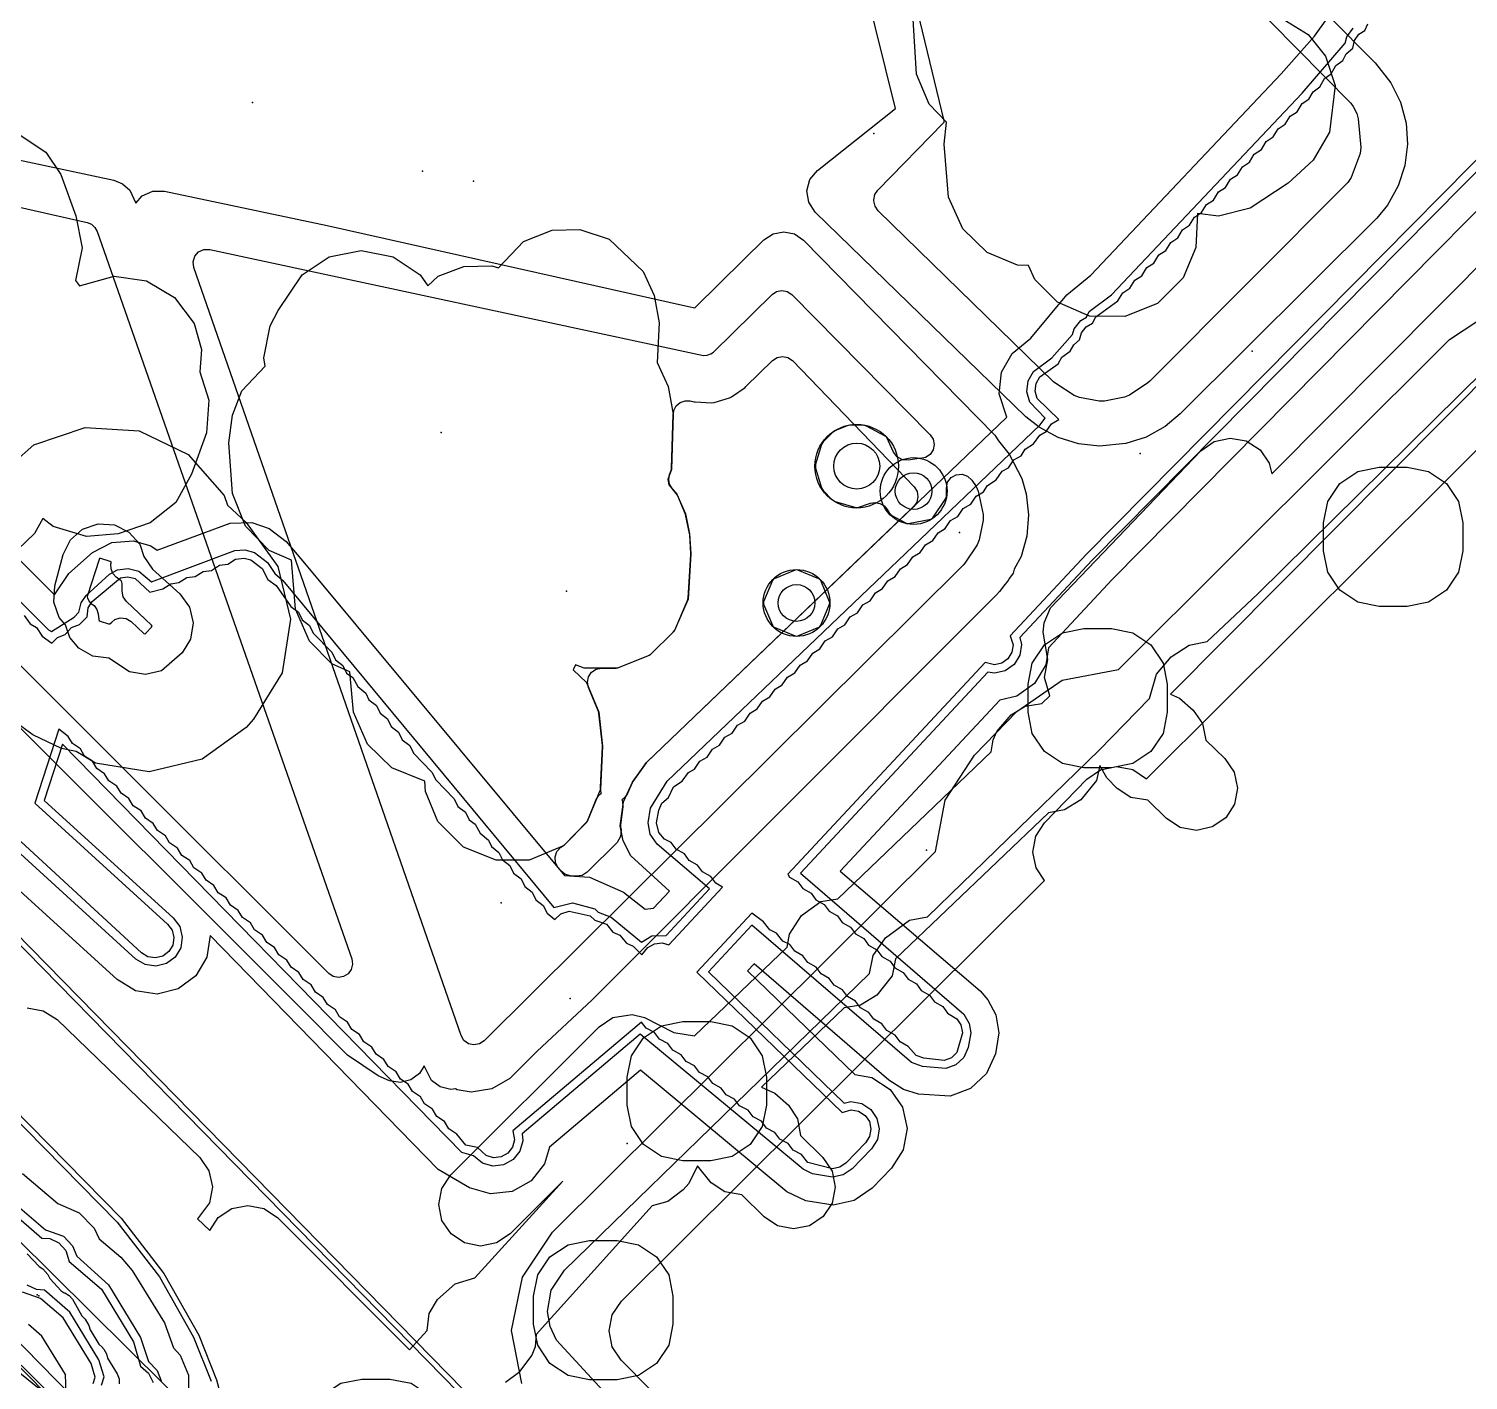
# Model space of a CAD drawing. Header units: metres. Extents: x -2677 to -840, y 169 to 1487.
# Drawn here: x -2034.3 to -1982.6, y 994 to 1042.6 of the extents above; entities that cross this region are included whole.
import ezdxf

# ---------------------------------------------------------------- set-up
doc = ezdxf.new("R2010")
doc.units = ezdxf.units.M
for name, color, linetype in [('AI_GREENING_ALLOWED_ZONE', 4, 'Continuous'), ('AI_GREENING_EXCLUSIONS', 1, 'Continuous'), ('AI_GREENING_LAWN', 82, 'Continuous'), ('AI_GREENING_REJECTED', 6, 'Continuous'), ('AI_GREENING_SHRUBS', 92, 'Continuous')]:
    doc.layers.add(name, color=color, linetype=linetype)

# ---------------------------------------------------------------- blocks, each defined once
blk = doc.blocks.new('AI_SHRUB')
for radius in [1, 0.55]:
    blk.add_circle((0, 0), radius)

msp = doc.modelspace()

# ---------------------------------------------------------------- linework, layer by layer
at = {"layer": 'AI_GREENING_ALLOWED_ZONE'}
msp.add_lwpolyline([(-2014.184, 1018.918), (-2014.222, 1019.109), (-2014.184, 1019.301), (-2014.076, 1019.463), (-2013.914, 1019.571), (-2013.722, 1019.609), (-2013.194, 1019.609), (-2013.102, 1019.627), (-2012.026, 1020.061), (-2011.946, 1020.113), (-2011.139, 1020.9), (-2011.085, 1020.979), (-2010.623, 1022.044), (-2010.603, 1022.128), (-2010.513, 1023.697), (-2010.513, 1023.725), (-2010.55, 1024.408), (-2010.555, 1024.447), (-2010.701, 1025.124), (-2010.715, 1025.169), (-2010.991, 1025.821), (-2011.031, 1025.886), (-2011.182, 1026.063), (-2011.271, 1026.214), (-2011.302, 1026.387), (-2011.271, 1026.561), (-2011.217, 1026.707), (-2011.202, 1026.784), (-2011.138, 1028.736), (-2011.131, 1028.736), (-2011.116, 1028.867), (-2011.03, 1029.031), (-2010.891, 1029.152), (-2010.717, 1029.215), (-2010.532, 1029.209), (-2010.395, 1029.18), (-2010.354, 1029.174), (-2009.758, 1029.145), (-2009.677, 1029.154), (-2009.123, 1029.315), (-2009.049, 1029.35), (-2008.561, 1029.694), (-2008.529, 1029.721), (-2007.573, 1030.665), (-2007.409, 1030.773), (-2007.215, 1030.809), (-2007.023, 1030.768), (-2006.862, 1030.656), (-2002.492, 1026.124), (-2002.386, 1025.96), (-2002.352, 1025.768), (-2002.394, 1025.577), (-2002.506, 1025.416), (-2012.079, 1016.239), (-2012.109, 1016.204), (-2012.591, 1015.535), (-2012.616, 1015.492), (-2012.8, 1015.085), (-2012.914, 1014.926), (-2012.988, 1014.88), (-2012.965, 1014.836), (-2012.95, 1014.632), (-2013.038, 1013.983), (-2013.035, 1013.903), (-2013.015, 1013.797), (-2013.029, 1013.556), (-2013.154, 1013.349), (-2014.234, 1012.275), (-2014.414, 1012.161), (-2014.626, 1012.131), (-2014.837, 1012.148), (-2015.028, 1012.202), (-2015.183, 1012.327), (-2015.276, 1012.438), (-2015.372, 1012.622), (-2015.386, 1012.828), (-2015.315, 1013.023), (-2015.172, 1013.172), (-2015.047, 1013.256), (-2014.261, 1014.062), (-2014.209, 1014.142), (-2013.909, 1014.886), (-2013.795, 1015.056), (-2013.716, 1015.106), (-2013.726, 1015.122), (-2013.755, 1015.316), (-2013.681, 1016.787), (-2013.682, 1016.827), (-2013.809, 1017.988), (-2013.827, 1018.057), (-2014.184, 1018.918)], close=True, dxfattribs=at)
at = {"layer": 'AI_GREENING_EXCLUSIONS'}
for points in [[(-2087.995, 1057.652), (-2031.112, 999.707), (-2029.592, 997.744), (-2028.366, 995.577), (-2027.734, 993.989)], [(-2087.852, 1057.792), (-2030.968, 999.846), (-2029.428, 997.858), (-2028.181, 995.652), (-2027.54, 994.04), (-2026.902, 991.644)], [(-1999.265, 1054.798), (-1985.929, 1041.353), (-1985.37, 1040.639), (-1985.025, 1039.935), (-1984.826, 1039.191), (-1984.774, 1038.428), (-1984.868, 1037.667), (-1985.108, 1036.931), (-1985.495, 1036.244), (-1985.88, 1035.775), (-1992.939, 1028.74), (-1993.479, 1028.294), (-1994.16, 1027.912), (-1994.89, 1027.674), (-1995.833, 1027.579), (-1996.587, 1027.664), (-1997.32, 1027.894), (-1998.005, 1028.268), (-1998.476, 1028.642), (-2006.039, 1035.992), (-2006.272, 1036.343), (-2006.34, 1036.758), (-2006.231, 1037.165), (-2005.964, 1037.491), (-2003.164, 1039.716), (-2005.324, 1048.467)], [(-1971.859, 1048.441), (-1996.315, 1023.695), (-1999.038, 1020.773), (-1998.935, 1020.451), (-1998.978, 1020.181), (-1999.122, 1019.949), (-1999.344, 1019.789), (-1999.609, 1019.726), (-1999.938, 1019.807), (-2007.021, 1012.205), (-2006.963, 1012.098), (-2006.664, 1011.934), (-2006.49, 1011.691), (-2006.191, 1011.527), (-2006.017, 1011.284), (-2005.72, 1011.121), (-2005.544, 1010.877), (-2005.247, 1010.714), (-2005.071, 1010.47), (-2004.774, 1010.307), (-2004.599, 1010.062), (-2004.301, 1009.9), (-2004.126, 1009.655), (-2003.828, 1009.493), (-2003.653, 1009.248), (-2003.355, 1009.085), (-2003.18, 1008.841), (-2002.883, 1008.678), (-2002.707, 1008.434), (-2002.41, 1008.271), (-2002.234, 1008.027), (-2001.937, 1007.864), (-2001.761, 1007.619), (-2001.464, 1007.457), (-2001.289, 1007.212), (-2000.956, 1007.016), (-2000.811, 1006.796), (-2000.754, 1006.511), (-2000.952, 1005.802), (-2001.151, 1005.615), (-2001.406, 1005.518), (-2002.145, 1005.595), (-2002.423, 1005.697), (-2002.7, 1006.019), (-2002.997, 1006.182), (-2003.173, 1006.426), (-2003.47, 1006.589), (-2003.646, 1006.833), (-2003.943, 1006.996), (-2004.119, 1007.241), (-2004.416, 1007.403), (-2004.591, 1007.648), (-2004.889, 1007.81), (-2005.064, 1008.055), (-2005.362, 1008.218), (-2005.537, 1008.462), (-2005.834, 1008.625), (-2006.01, 1008.869), (-2006.308, 1009.032), (-2006.483, 1009.276), (-2006.78, 1009.439), (-2006.956, 1009.684), (-2007.201, 1009.803), (-2007.428, 1010.091), (-2007.674, 1010.21), (-2007.901, 1010.498), (-2008.322, 1010.808), (-2010.299, 1008.686), (-2005.077, 1003.64), (-2004.753, 1003.738), (-2004.484, 1003.689), (-2004.254, 1003.541), (-2004.099, 1003.317), (-2004.041, 1003.05), (-2004.09, 1002.781), (-2004.237, 1002.552), (-2004.932, 1001.832), (-2005.157, 1001.677), (-2005.424, 1001.619), (-2006.304, 1001.85), (-2006.536, 1002.134), (-2006.836, 1002.291), (-2007.016, 1002.532), (-2007.316, 1002.69), (-2007.496, 1002.931), (-2007.796, 1003.088), (-2007.976, 1003.33), (-2008.276, 1003.487), (-2008.456, 1003.729), (-2008.756, 1003.886), (-2008.936, 1004.127), (-2009.236, 1004.285), (-2009.416, 1004.526), (-2009.716, 1004.683), (-2009.896, 1004.925), (-2010.196, 1005.082), (-2010.376, 1005.324), (-2010.676, 1005.481), (-2010.856, 1005.722), (-2011.156, 1005.88), (-2011.336, 1006.121), (-2011.636, 1006.278), (-2011.816, 1006.52), (-2012.116, 1006.677), (-2012.284, 1006.895), (-2016.904, 1002.991), (-2016.84, 1002.659), (-2016.915, 1002.397), (-2017.085, 1002.183), (-2017.324, 1002.051), (-2017.596, 1002.021), (-2017.858, 1002.096), (-2018.171, 1002.383), (-2018.584, 1002.476), (-2018.914, 1002.873), (-2019.198, 1003.062), (-2019.35, 1003.32), (-2019.632, 1003.507), (-2019.786, 1003.766), (-2020.068, 1003.953), (-2020.222, 1004.212), (-2020.504, 1004.4), (-2020.658, 1004.659), (-2020.94, 1004.846), (-2021.094, 1005.105), (-2021.376, 1005.293), (-2021.53, 1005.552), (-2021.813, 1005.739), (-2021.966, 1005.998), (-2022.249, 1006.186), (-2022.402, 1006.444), (-2022.684, 1006.632), (-2022.838, 1006.891), (-2023.12, 1007.078), (-2023.274, 1007.337), (-2023.556, 1007.525), (-2023.71, 1007.783), (-2023.992, 1007.971), (-2024.146, 1008.23), (-2024.429, 1008.418), (-2024.582, 1008.676), (-2024.865, 1008.864), (-2025.018, 1009.123), (-2025.301, 1009.31), (-2025.454, 1009.569), (-2025.737, 1009.757), (-2025.89, 1010.015), (-2026.173, 1010.203), (-2026.326, 1010.462), (-2026.609, 1010.649), (-2026.762, 1010.908), (-2027.045, 1011.096), (-2027.198, 1011.355), (-2027.481, 1011.542), (-2027.634, 1011.801), (-2027.917, 1011.989), (-2028.07, 1012.247), (-2028.353, 1012.435), (-2028.506, 1012.694), (-2028.789, 1012.881), (-2028.942, 1013.14), (-2029.225, 1013.328), (-2029.378, 1013.587), (-2029.661, 1013.774), (-2029.814, 1014.033), (-2030.097, 1014.22), (-2030.25, 1014.479), (-2030.533, 1014.667), (-2030.686, 1014.926), (-2030.969, 1015.113), (-2031.122, 1015.372), (-2031.405, 1015.56), (-2031.559, 1015.818), (-2031.841, 1016.006), (-2031.995, 1016.265), (-2032.277, 1016.452), (-2032.431, 1016.711), (-2032.713, 1016.899), (-2032.867, 1017.158), (-2033.208, 1017.418), (-2034.07, 1014.763), (-2029.297, 1010.417), (-2029.135, 1010.197), (-2029.069, 1009.932), (-2029.11, 1009.662), (-2029.251, 1009.428), (-2029.471, 1009.266), (-2029.736, 1009.2), (-2030.006, 1009.24), (-2030.24, 1009.381), (-2035.499, 1014.232)], [(-1971.648, 1048.228), (-1996.098, 1023.488), (-1998.692, 1020.704), (-1998.635, 1020.461), (-1998.697, 1020.076), (-1998.903, 1019.744), (-1999.219, 1019.516), (-1999.599, 1019.427), (-1999.845, 1019.467), (-2006.574, 1012.244), (-2000.703, 1007.184), (-2000.508, 1006.841), (-2000.454, 1006.507), (-2000.547, 1005.983), (-2000.708, 1005.627), (-2000.992, 1005.36), (-2001.357, 1005.222), (-2002.19, 1005.298), (-2002.58, 1005.442), (-2008.318, 1010.372), (-2009.879, 1008.697), (-2005.002, 1003.985), (-2004.758, 1004.038), (-2004.374, 1003.968), (-2004.046, 1003.757), (-2003.824, 1003.436), (-2003.741, 1003.055), (-2003.81, 1002.671), (-2004.022, 1002.343), (-2004.716, 1001.624), (-2005.037, 1001.402), (-2005.418, 1001.319), (-2006.135, 1001.445), (-2006.479, 1001.607), (-2012.328, 1006.465), (-2016.569, 1002.882), (-2016.541, 1002.634), (-2016.649, 1002.259), (-2016.892, 1001.954), (-2017.233, 1001.765), (-2017.621, 1001.722), (-2017.996, 1001.829), (-2018.312, 1002.086), (-2018.731, 1002.214), (-2033.068, 1016.878), (-2033.725, 1014.854), (-2029.095, 1010.638), (-2028.864, 1010.324), (-2028.77, 1009.946), (-2028.828, 1009.56), (-2029.029, 1009.226), (-2029.343, 1008.994), (-2029.722, 1008.9), (-2030.108, 1008.958), (-2030.442, 1009.16), (-2035.549, 1013.81)], [(-1970.946, 1047.515), (-1995.377, 1022.795), (-1997.66, 1020.344), (-1997.761, 1019.726), (-1998.171, 1019.063), (-1998.804, 1018.606), (-1999.413, 1018.463), (-2005.144, 1012.312), (-2000.116, 1008.011), (-1999.838, 1007.699), (-1999.559, 1007.156), (-1999.454, 1006.506), (-1999.573, 1005.757), (-1999.894, 1005.046), (-2000.463, 1004.512), (-2001.193, 1004.236), (-2002.334, 1004.308), (-2002.872, 1004.467), (-2003.4, 1004.813), (-2008.237, 1008.992), (-2008.478, 1008.734), (-2004.623, 1005.01), (-2004.007, 1004.899), (-2003.351, 1004.476), (-2002.907, 1003.835), (-2002.741, 1003.072), (-2002.88, 1002.305), (-2003.302, 1001.648), (-2003.997, 1000.929), (-2004.639, 1000.484), (-2005.401, 1000.319), (-2006.383, 1000.476), (-2007.062, 1000.794), (-2012.318, 1005.165), (-2015.587, 1002.402), (-2015.76, 1001.801), (-2016.246, 1001.19), (-2016.929, 1000.813), (-2017.705, 1000.725), (-2018.455, 1000.941), (-2019.577, 1001.597), (-2027.774, 1010.006), (-2027.887, 1009.221), (-2028.29, 1008.552), (-2028.918, 1008.089), (-2029.675, 1007.901), (-2030.447, 1008.018), (-2031.115, 1008.42), (-2036.222, 1013.071)], [(-2040.771, 1029.624), (-2033.361, 1022.248), (-2032.841, 1023.004), (-2032, 1023.763), (-2031.305, 1024.118), (-2030.527, 1024.181), (-2029.904, 1024.002), (-2029.675, 1023.847), (-2027.051, 1024.821), (-2026.268, 1024.837), (-2025.648, 1024.62), (-2025.044, 1024.157), (-2024.38, 1023.381), (-2015.048, 1012.164), (-2014.144, 1012.094), (-2012.921, 1011.563), (-2012.152, 1010.954), (-2011.844, 1010.989), (-2011.273, 1011.601), (-2012.664, 1012.863), (-2012.941, 1013.403), (-2013.043, 1013.943), (-2012.927, 1014.803), (-2012.606, 1015.514), (-2012.096, 1016.223), (-1999.16, 1028.624), (-1999.44, 1029.461), (-1999.348, 1030.236), (-1998.967, 1030.917), (-1998.294, 1031.462), (-1997.009, 1033.016), (-1996.148, 1033.728), (-1989.308, 1040.956), (-1988.115, 1042.316), (-1987.269, 1043.494)], [(-1989.278, 1042.951), (-1988.336, 1042.369), (-1987.719, 1041.588), (-1987.374, 1040.536), (-1987.57, 1038.863), (-1988.165, 1037.862), (-1989.06, 1037.027), (-1990.42, 1036.129), (-1991.559, 1035.844), (-1992.317, 1035.939), (-1992.38, 1034.718), (-1992.833, 1033.634), (-1993.755, 1032.712), (-1994.92, 1032.242), (-1996.189, 1032.259), (-1997.34, 1032.757), (-1998.15, 1033.567), (-1998.38, 1034.077), (-1998.776, 1034.091), (-1999.863, 1034.536), (-2000.746, 1035.385), (-2001.253, 1036.531), (-2001.412, 1038.431), (-2001.333, 1039.226), (-2001.951, 1039.865), (-2002.404, 1040.949), (-2002.536, 1043.12)], [(-2041.965, 1029.361), (-2033.57, 1020.988), (-2033.47, 1020.928), (-2032.65, 1021.445), (-2032.486, 1021.616), (-2032.402, 1021.95), (-2032.218, 1022.217), (-2031.38, 1022.979), (-2031.096, 1023.136), (-2030.71, 1023.193), (-2030.332, 1023.098), (-2029.872, 1022.704), (-2026.89, 1023.831), (-2026.52, 1023.863), (-2026.175, 1023.767), (-2025.707, 1023.408), (-2025.448, 1023.008), (-2025.165, 1022.762), (-2015.426, 1011.013), (-2014.763, 1011.178), (-2013.96, 1010.966), (-2013.833, 1010.843), (-2013.364, 1010.658), (-2012.285, 1009.76), (-2011.907, 1009.995), (-2011.396, 1010.003), (-2009.836, 1011.677), (-2011.712, 1013.29), (-2011.965, 1013.648), (-2012.046, 1014.053), (-2011.953, 1014.578), (-2011.355, 1015.551), (-1997.973, 1028.336), (-1997.78, 1028.588), (-1998.337, 1029.164), (-1998.443, 1029.539), (-1998.397, 1029.927), (-1998.206, 1030.267), (-1997.55, 1030.758), (-1996.803, 1031.593), (-1996.745, 1031.797), (-1996.503, 1032.103), (-1996.306, 1032.213), (-1996.209, 1032.415), (-1995.404, 1033.023), (-1988.558, 1040.261), (-1987.007, 1042.064), (-1986.954, 1042.287), (-1986.725, 1042.603)], [(-2034.445, 1021.504), (-2034.239, 1021.201), (-2034.003, 1021.064), (-2033.798, 1020.76), (-2033.458, 1020.511), (-2033.254, 1020.714), (-2032.976, 1020.823), (-2032.745, 1021.071), (-2032.465, 1021.181), (-2032.187, 1021.458), (-2032.15, 1021.779), (-2032.002, 1022.008), (-2030.995, 1022.854), (-2030.725, 1022.894), (-2030.46, 1022.827), (-2029.942, 1022.335), (-2029.475, 1022.458), (-2029.188, 1022.643), (-2028.892, 1022.68), (-2028.605, 1022.864), (-2028.308, 1022.901), (-2028.023, 1023.085), (-2027.725, 1023.122), (-2027.44, 1023.306), (-2027.141, 1023.344), (-2026.855, 1023.528), (-2026.549, 1023.564), (-2026.304, 1023.496), (-2025.906, 1023.184), (-2025.696, 1022.797), (-2025.401, 1022.576), (-2024.868, 1021.827), (-2024.601, 1021.618), (-2024.468, 1021.348), (-2024.202, 1021.139), (-2024.068, 1020.869), (-2023.402, 1020.18), (-2023.269, 1019.91), (-2023.002, 1019.701), (-2022.869, 1019.431), (-2022.646, 1019.273), (-2022.469, 1018.952), (-2022.174, 1018.704), (-2022.07, 1018.473), (-2021.801, 1018.262), (-2021.67, 1017.994), (-2021.403, 1017.785), (-2021.27, 1017.515), (-2021.003, 1017.306), (-2020.87, 1017.036), (-2020.604, 1016.827), (-2020.47, 1016.557), (-2019.804, 1015.869), (-2019.671, 1015.598), (-2019.004, 1014.91), (-2018.871, 1014.64), (-2018.604, 1014.431), (-2018.472, 1014.161), (-2018.249, 1014.003), (-2018.072, 1013.682), (-2017.776, 1013.434), (-2017.672, 1013.203), (-2017.404, 1012.992), (-2017.272, 1012.724), (-2017.005, 1012.515), (-2016.872, 1012.244), (-2016.606, 1012.035), (-2016.473, 1011.765), (-2016.206, 1011.557), (-2016.073, 1011.286), (-2015.806, 1011.077), (-2015.673, 1010.807), (-2015.394, 1010.581), (-2015.181, 1010.777), (-2014.881, 1010.875), (-2014.123, 1010.714), (-2013.955, 1010.551), (-2013.538, 1010.414), (-2013.305, 1010.13), (-2013.058, 1010.015), (-2012.825, 1009.731), (-2012.578, 1009.616), (-2012.264, 1009.307), (-2012.055, 1009.577), (-2011.816, 1009.709), (-2011.544, 1009.739), (-2011.297, 1009.668), (-2009.371, 1011.736), (-2009.617, 1011.882), (-2009.793, 1012.127), (-2010.09, 1012.289), (-2010.266, 1012.534), (-2010.563, 1012.696), (-2010.738, 1012.941), (-2011.036, 1013.103), (-2011.211, 1013.348), (-2011.457, 1013.468), (-2011.66, 1013.705), (-2011.746, 1014.049), (-2011.66, 1014.51), (-2011.548, 1014.759), (-2011.315, 1014.959), (-2011.133, 1015.349), (-2010.824, 1015.549), (-2010.597, 1015.862), (-2010.374, 1015.982), (-2010.183, 1016.264), (-2009.924, 1016.414), (-2009.733, 1016.696), (-2009.474, 1016.846), (-2009.284, 1017.127), (-2009.024, 1017.278), (-2008.834, 1017.559), (-2008.574, 1017.71), (-2008.384, 1017.991), (-2008.124, 1018.143), (-2007.934, 1018.424), (-2007.674, 1018.575), (-2007.484, 1018.856), (-2007.224, 1019.007), (-2007.034, 1019.288), (-2006.774, 1019.439), (-2006.584, 1019.72), (-2006.324, 1019.871), (-2006.133, 1020.152), (-2005.873, 1020.304), (-2005.684, 1020.584), (-2005.423, 1020.736), (-2005.233, 1021.017), (-2004.973, 1021.168), (-2004.783, 1021.449), (-2004.523, 1021.6), (-2004.333, 1021.881), (-2004.073, 1022.032), (-2003.883, 1022.313), (-2003.623, 1022.465), (-2003.433, 1022.745), (-2003.173, 1022.897), (-2002.983, 1023.178), (-2002.723, 1023.329), (-2002.533, 1023.61), (-2002.273, 1023.761), (-2002.083, 1024.042), (-2001.823, 1024.193), (-2001.633, 1024.474), (-2001.373, 1024.626), (-2001.183, 1024.907), (-2000.922, 1025.058), (-2000.733, 1025.339), (-2000.456, 1025.495), (-2000.26, 1025.792), (-2000, 1025.943), (-1999.858, 1026.176), (-1999.55, 1026.375), (-1999.323, 1026.688), (-1999.1, 1026.808), (-1998.909, 1027.09), (-1998.65, 1027.24), (-1998.508, 1027.473), (-1998.2, 1027.672), (-1997.973, 1027.984), (-1997.75, 1028.104), (-1997.56, 1028.385), (-1997.3, 1028.536), (-1998.069, 1029.3), (-1998.144, 1029.563), (-1998.112, 1029.834), (-1997.978, 1030.072), (-1997.316, 1030.537), (-1997.185, 1030.777), (-1996.887, 1030.99), (-1996.757, 1031.228), (-1996.552, 1031.398), (-1996.478, 1031.66), (-1996.309, 1031.874), (-1996.081, 1032.001), (-1995.969, 1032.235), (-1995.171, 1032.802), (-1994.994, 1033.092), (-1994.741, 1033.255), (-1994.565, 1033.545), (-1994.312, 1033.708), (-1994.136, 1033.997), (-1993.883, 1034.161), (-1993.707, 1034.451), (-1993.454, 1034.614), (-1993.278, 1034.904), (-1993.025, 1035.067), (-1992.849, 1035.357), (-1992.596, 1035.52), (-1992.42, 1035.81), (-1992.167, 1035.973), (-1991.99, 1036.263), (-1991.738, 1036.426), (-1991.561, 1036.716), (-1991.309, 1036.879), (-1991.132, 1037.169), (-1990.88, 1037.332), (-1990.703, 1037.622), (-1990.45, 1037.785), (-1990.274, 1038.075), (-1990.021, 1038.238), (-1989.845, 1038.528), (-1989.592, 1038.692), (-1989.416, 1038.981), (-1989.163, 1039.145), (-1988.987, 1039.434), (-1988.734, 1039.598), (-1988.558, 1039.887), (-1988.321, 1040.044), (-1988.164, 1040.317), (-1987.919, 1040.491), (-1987.754, 1040.787), (-1987.509, 1040.961), (-1987.345, 1041.258), (-1987.099, 1041.432), (-1986.978, 1041.677), (-1986.742, 1041.878), (-1986.682, 1042.162), (-1986.521, 1042.383), (-1986.3, 1042.52), (-1986.197, 1042.758)], [(-2039.719, 1038.95), (-2031.23, 1037.135), (-2030.913, 1037.008), (-2030.658, 1036.782), (-2030.434, 1036.312), (-2030.206, 1036.571), (-2029.824, 1036.744), (-2029.405, 1036.745), (-2023.564, 1035.513), (-2010.595, 1032.601), (-2010.361, 1032.55), (-2008.6, 1034.289), (-2008.6, 1034.289), (-2007.883, 1034.997), (-2007.556, 1035.212), (-2007.172, 1035.285), (-2006.79, 1035.206), (-2006.467, 1034.986), (-1999.587, 1027.981), (-1999.458, 1027.77), (-1999.073, 1027.292), (-1998.627, 1026.423), (-1998.469, 1025.869), (-1998.385, 1025.111), (-1998.445, 1024.353), (-1998.65, 1023.615), (-1998.893, 1023.16), (-1998.934, 1023.017), (-1999.061, 1022.845), (-1999.11, 1022.753), (-1999.272, 1022.56), (-1999.419, 1022.36), (-1999.538, 1022.241), (-1999.561, 1022.213), (-2000.096, 1021.681), (-2014.07, 1007.676), (-2016.022, 1005.854), (-2017.011, 1004.872), (-2017.659, 1004.492), (-2018.397, 1004.379), (-2018.896, 1004.461), (-2018.964, 1004.496), (-2019.127, 1004.47), (-2019.505, 1004.567), (-2019.817, 1004.801), (-2020.082, 1005.327), (-2020.251, 1005.048), (-2020.565, 1004.817), (-2020.944, 1004.724), (-2021.33, 1004.783), (-2021.739, 1004.965), (-2022.834, 1005.708), (-2024.606, 1007.495), (-2035.733, 1018.59)], [(-2034.804, 1038.905), (-2033.666, 1038.145), (-2033.127, 1037.337), (-2032.591, 1035.855), (-2032.364, 1034.707), (-2032.606, 1033.54), (-2032.464, 1033.342), (-2031.217, 1033.685), (-2030.058, 1033.519), (-2029.051, 1032.921), (-2028.35, 1031.984), (-2028.078, 1031.052), (-2028.138, 1030.252), (-2027.813, 1029.23), (-2027.901, 1028.062), (-2028.443, 1026.583), (-2029.007, 1025.558), (-2029.921, 1024.826), (-2031.069, 1024.437), (-2032.211, 1024.337), (-2033.408, 1024.694), (-2033.783, 1024.988), (-2034.084, 1024.443), (-2034.958, 1023.59)], [(-2034.336, 1007.406), (-2033.761, 1007.301), (-2033.269, 1006.984), (-2028.145, 1002.026), (-2027.812, 1001.545), (-2027.689, 1000.973), (-2027.794, 1000.397), (-2028.221, 999.828), (-2027.786, 999.409), (-2027.478, 999.869), (-2026.991, 1000.194), (-2026.417, 1000.308), (-2025.843, 1000.194), (-2025.357, 999.869), (-2020.613, 995.123), (-2019.982, 995.817), (-2019.903, 996.429), (-2019.601, 996.93), (-2018.968, 997.493), (-2018.265, 997.703), (-2015.109, 1001.176), (-2017, 999.284), (-2017.487, 998.959), (-2018.061, 998.845), (-2018.635, 998.959), (-2019.121, 999.284), (-2019.447, 999.77), (-2019.561, 1000.344), (-2019.447, 1000.918), (-2019.122, 1001.405), (-2013.801, 1006.728), (-2013.315, 1007.054), (-2012.618, 1007.163), (-2012.167, 1007.054), (-2011.124, 1006.524), (-2010.382, 1006.404), (-2007.054, 1009.586), (-2006.971, 1010.056), (-2006.53, 1010.725), (-2005.836, 1011.231), (-2005.234, 1011.326), (-1999.724, 1016.599), (-1999.655, 1017.03), (-1999.519, 1017.33), (-1999.002, 1017.93), (-1998.508, 1018.245), (-1997.906, 1018.342), (-1997.617, 1018.619), (-1997.81, 1019.268), (-1997.69, 1019.923), (-1997.853, 1020.897), (-1997.822, 1021.233), (-1997.593, 1021.771), (-1992.191, 1027.415), (-1991.71, 1027.749), (-1991.139, 1027.874), (-1990.563, 1027.771), (-1990.07, 1027.455), (-1989.735, 1026.975), (-1989.651, 1026.589), (-1981.59, 1034.699)], [(-2008.247, 987.762), (-2015.337, 995.469), (-2015.564, 995.959), (-2015.652, 996.492), (-2015.522, 997.261), (-2015.048, 997.981), (-2004.099, 1008.641), (-2003.962, 1009.281), (-2003.52, 1009.924), (-2002.654, 1010.556), (-2002.008, 1010.676), (-1995.847, 1016.667), (-1994.042, 1018.515), (-1993.791, 1019.39), (-1993.258, 1020.01), (-1992.608, 1020.438), (-1991.963, 1020.562), (-1990.147, 1022.281), (-1979.305, 1032.984)], [(-1979.479, 1032.567), (-1993.287, 1018.675), (-1992.965, 1018.528), (-1992.468, 1018.102), (-1992.136, 1017.62), (-1992.018, 1017.022), (-1991.333, 1016.357), (-1991.001, 1015.875), (-1990.878, 1015.303), (-1990.984, 1014.728), (-1991.302, 1014.236), (-1991.783, 1013.904), (-1992.356, 1013.781), (-1992.931, 1013.887), (-1993.423, 1014.205), (-1994.101, 1014.864), (-1994.71, 1014.962), (-1995.202, 1015.28), (-1995.572, 1015.663), (-1995.825, 1016.115), (-1995.943, 1015.577), (-1996.502, 1014.883), (-1997.087, 1014.52), (-1997.664, 1014.417), (-2003.154, 1009.164), (-2003.275, 1008.559), (-2003.834, 1007.866), (-2004.419, 1007.503), (-2004.997, 1007.402), (-2007.977, 1004.552), (-2007.498, 1004.341), (-2007.006, 1003.909), (-2006.679, 1003.423), (-2006.569, 1002.824), (-2005.765, 1002.025), (-2005.439, 1001.539), (-2005.323, 1000.966), (-2005.435, 1000.391), (-2005.759, 999.904), (-2006.245, 999.577), (-2006.818, 999.461), (-2007.393, 999.574), (-2007.88, 999.898), (-2008.677, 1000.69), (-2009.285, 1000.795), (-2009.773, 1001.119), (-2010.269, 1001.725), (-2010.576, 1001.096), (-2010.78, 1000.862), (-2011.33, 1000.448), (-2011.896, 1000.295), (-2016.062, 995.666), (-2016.101, 995.231), (-2016.217, 994.923), (-2016.692, 994.289), (-2017.163, 993.941)], [(-2016.574, 993.907), (-2016.946, 995.82), (-2016.559, 997.729), (-2015.472, 999.346), (-2001.718, 1013.028), (-2001.37, 1014.868), (-2000.321, 1016.486), (-1998.804, 1018.054), (-1998.804, 1018.054), (-1997.179, 1019.174), (-1995.153, 1019.559), (-1983.262, 1031.41), (-1981.653, 1032.476)], [(-2010.958, 992.672), (-2013.012, 994.745), (-2013.334, 995.233), (-2013.446, 995.807), (-2013.33, 996.379), (-2013.33, 996.379), (-2013.004, 996.864), (-1997.81, 1011.979), (-1998.113, 1012.432), (-1998.228, 1012.999), (-1998.12, 1013.567), (-1997.806, 1014.052), (-1996.289, 1015.62), (-1995.801, 1015.956), (-1995.221, 1016.077), (-1994.64, 1015.964), (-1994.141, 1015.628), (-1980.803, 1028.92)], [(-2035.57, 1026.335), (-2034.107, 1027.626), (-2032.262, 1028.258), (-2030.315, 1028.136), (-2028.563, 1027.278), (-2027.272, 1025.815), (-2027.152, 1025.466), (-2026.479, 1024.842), (-2025.334, 1023.262), (-2024.881, 1021.364), (-2025.189, 1019.438), (-2026.211, 1017.776), (-2026.482, 1017.482), (-2028.062, 1016.338), (-2029.96, 1015.885), (-2031.886, 1016.192), (-2032.577, 1016.617), (-2033.106, 1016.723), (-2034.14, 1017.211), (-2034.796, 1017.697)], [(-2014.075, 988.994), (-2050.898, 1026.58)], [(-2014.255, 988.893), (-2051.041, 1026.44)], [(-2034.512, 1001.46), (-2033.239, 1000.376), (-2032.473, 1000.036), (-2031.933, 999.495), (-2031.752, 999.111), (-2030.978, 998.452), (-2030.568, 997.972), (-2029.414, 996.085), (-2029.082, 995.19), (-2028.85, 994.932), (-2028.548, 994.21), (-2028.534, 993.291)], [(-2035.197, 1000.73), (-2033.678, 999.431), (-2033.032, 999.206), (-2032.709, 998.857), (-2032.554, 998.479), (-2031.421, 997.451), (-2030.267, 995.563), (-2029.985, 994.704), (-2029.679, 994.373), (-2029.528, 994.012)], [(-2025.359, 989.852), (-2036.101, 1000.49)], [(-2035.403, 1000.511), (-2033.82, 999.137), (-2033.532, 999.117), (-2033.2, 998.958), (-2032.957, 998.689), (-2032.832, 998.297), (-2031.677, 997.294), (-2030.523, 995.407), (-2030.266, 994.534), (-2029.981, 994.285), (-2029.822, 993.952)], [(-2038.397, 998.346), (-2029.862, 989.934), (-2029.423, 989.288), (-2029.266, 988.524), (-2029.412, 987.757), (-2029.841, 987.105), (-2030.487, 986.667), (-2031.251, 986.509), (-2032.018, 986.656), (-2032.67, 987.085), (-2040.17, 994.478)], [(-2039.813, 998.507), (-2029.345, 990.029), (-2028.957, 989.976), (-2028.509, 989.787), (-2027.881, 989.33), (-2027.365, 988.745), (-2027.246, 988.4), (-2026.394, 987.295), (-2026.17, 986.875), (-1999.726, 956.132), (-1999.172, 955.587), (-1998.563, 955.917), (-1998.067, 956.07), (-1997.328, 956.153), (-1996.61, 955.961), (-1996.012, 955.52), (-1995.616, 954.89), (-1995.477, 954.16), (-1995.615, 953.429), (-1996.297, 952.412), (-1960.459, 916.518)], [(-2039.813, 998.507), (-2029.345, 990.029), (-2028.957, 989.976), (-2028.509, 989.787), (-2027.881, 989.33), (-2027.365, 988.745), (-2027.246, 988.4), (-2026.394, 987.295), (-2026.17, 986.875), (-1999.726, 956.132), (-1999.172, 955.587), (-1998.563, 955.917), (-1998.067, 956.07), (-1997.328, 956.153), (-1996.61, 955.961), (-1996.012, 955.52), (-1995.616, 954.89), (-1995.477, 954.16), (-1995.615, 953.429), (-1996.297, 952.412), (-1960.459, 916.518)], [(-2031.969, 993.914), (-2031.896, 994.139), (-2032.044, 994.635), (-2033.044, 996.271), (-2033.859, 996.97), (-2034.504, 997.195)], [(-2031.675, 993.855), (-2031.572, 994.152), (-2031.767, 994.757), (-2032.813, 996.469), (-2033.716, 997.264), (-2034.004, 997.284), (-2034.336, 997.443)], [(-2032.929, 993.223), (-2032.968, 994.229), (-2033.814, 995.613), (-2034.298, 996.025)]]:
    msp.add_lwpolyline(points, dxfattribs=at)
for points in [[(-2025.646, 1023.838), (-2026.501, 1024.715), (-2026.971, 1025.88), (-2027.099, 1027.699), (-2026.969, 1028.697), (-2026.63, 1029.572), (-2025.789, 1030.457), (-2025.848, 1030.753), (-2025.62, 1031.901), (-2025.323, 1032.46), (-2024.468, 1033.738), (-2023.495, 1034.389), (-2022.347, 1034.617), (-2021.199, 1034.389), (-2020.226, 1033.738), (-2019.959, 1033.339), (-2019.586, 1033.685), (-2018.655, 1034.035), (-2017.661, 1034.062), (-2017.415, 1033.984), (-2016.515, 1034.932), (-2015.485, 1035.339), (-2014.491, 1035.366), (-2013.441, 1035.014), (-2012.217, 1033.855), (-2011.831, 1032.999), (-2011.649, 1032.01), (-2011.714, 1030.59), (-2011.32, 1029.725), (-2011.138, 1028.736), (-2011.203, 1026.744), (-2011.335, 1026.388), (-2011.299, 1026.2), (-2011.006, 1025.857), (-2010.706, 1025.147), (-2010.551, 1024.428), (-2010.512, 1023.711), (-2010.606, 1022.085), (-2011.104, 1020.934), (-2011.981, 1020.079), (-2013.146, 1019.609), (-2014.334, 1019.609), (-2014.656, 1019.726), (-2014.731, 1019.546), (-2014.26, 1019.099), (-2013.813, 1018.024), (-2013.68, 1016.807), (-2013.757, 1015.262), (-2014.227, 1014.097), (-2015.082, 1013.22), (-2016.314, 1012.705), (-2017.502, 1012.705), (-2018.667, 1013.175), (-2019.589, 1014.097), (-2020.042, 1015.181), (-2020.059, 1015.553), (-2021.248, 1016.023), (-2022.125, 1016.878), (-2022.623, 1018.029), (-2022.756, 1019.481), (-2023.395, 1019.765), (-2024.205, 1020.575), (-2024.703, 1021.726), (-2024.844, 1023.486), (-2025.646, 1023.838)], [(-1983.376, 1022.413), (-1984.025, 1021.979), (-1984.79, 1021.827), (-1985.79, 1021.827), (-1986.555, 1021.979), (-1987.204, 1022.413), (-1987.638, 1023.062), (-1987.79, 1023.827), (-1987.79, 1024.827), (-1987.638, 1025.592), (-1987.204, 1026.241), (-1986.555, 1026.675), (-1985.79, 1026.827), (-1984.79, 1026.827), (-1984.025, 1026.675), (-1983.376, 1026.241), (-1982.942, 1025.592), (-1982.79, 1024.827), (-1982.79, 1023.827), (-1982.942, 1023.062), (-1983.376, 1022.413)], [(-2033.045, 1023.687), (-2032.788, 1024.213), (-2032.349, 1024.6), (-2031.795, 1024.79), (-2031.211, 1024.753), (-2030.685, 1024.496), (-2030.298, 1024.057), (-2030.148, 1023.618), (-2029.842, 1023.166), (-2028.858, 1022.275), (-2028.515, 1021.801), (-2028.379, 1021.231), (-2028.471, 1020.653), (-2028.777, 1020.155), (-2029.523, 1019.518), (-2030.093, 1019.382), (-2030.671, 1019.474), (-2031.403, 1019.962), (-2031.984, 1020.038), (-2032.491, 1020.33), (-2032.804, 1020.713), (-2032.965, 1021.17), (-2033.189, 1021.423), (-2033.379, 1021.977), (-2033.343, 1022.562), (-2033.045, 1023.687)], [(-1993.986, 1016.614), (-1994.635, 1016.18), (-1995.4, 1016.028), (-1996.4, 1016.028), (-1997.165, 1016.18), (-1997.814, 1016.614), (-1998.248, 1017.263), (-1998.4, 1018.028), (-1998.4, 1019.028), (-1998.248, 1019.793), (-1997.814, 1020.442), (-1997.165, 1020.876), (-1996.4, 1021.028), (-1995.4, 1021.028), (-1994.635, 1020.876), (-1993.986, 1020.442), (-1993.552, 1019.793), (-1993.4, 1019.028), (-1993.4, 1018.028), (-1993.552, 1017.263), (-1993.986, 1016.614)], [(-2008.38, 1002.498), (-2009.029, 1002.064), (-2009.794, 1001.912), (-2010.794, 1001.912), (-2011.559, 1002.064), (-2012.208, 1002.498), (-2012.642, 1003.147), (-2012.794, 1003.912), (-2012.794, 1004.912), (-2012.642, 1005.677), (-2012.208, 1006.326), (-2011.559, 1006.76), (-2010.794, 1006.912), (-2009.794, 1006.912), (-2009.029, 1006.76), (-2008.38, 1006.326), (-2007.946, 1005.677), (-2007.794, 1004.912), (-2007.794, 1003.912), (-2007.946, 1003.147), (-2008.38, 1002.498)], [(-2011.738, 994.633), (-2012.387, 994.2), (-2013.153, 994.048), (-2014.153, 994.048), (-2014.918, 994.2), (-2015.567, 994.633), (-2016, 995.282), (-2016.153, 996.048), (-2016.153, 997.048), (-2016, 997.813), (-2015.567, 998.462), (-2014.918, 998.895), (-2014.153, 999.048), (-2013.153, 999.048), (-2012.387, 998.895), (-2011.738, 998.462), (-2011.305, 997.813), (-2011.153, 997.048), (-2011.153, 996.048), (-2011.305, 995.282), (-2011.738, 994.633)], [(-2019.904, 989.658), (-2020.553, 989.224), (-2021.318, 989.072), (-2022.318, 989.072), (-2023.083, 989.224), (-2023.732, 989.658), (-2024.166, 990.307), (-2024.318, 991.072), (-2024.318, 992.072), (-2024.166, 992.837), (-2023.732, 993.486), (-2023.083, 993.92), (-2022.318, 994.072), (-2021.318, 994.072), (-2020.553, 993.92), (-2019.904, 993.486), (-2019.47, 992.837), (-2019.318, 992.072), (-2019.318, 991.072), (-2019.47, 990.307), (-2019.904, 989.658)]]:
    msp.add_lwpolyline(points, close=True, dxfattribs=at)
at = {"layer": 'AI_GREENING_LAWN'}
for points in [[(-1999.346, 1052.607), (-1986.813, 1039.901), (-1986.726, 1039.781), (-1986.596, 1039.531), (-1986.541, 1039.344), (-1986.45, 1038.312), (-1986.479, 1038.094), (-1986.801, 1037.229), (-1986.915, 1037.05), (-1994.022, 1029.92), (-1994.099, 1029.857), (-1994.759, 1029.416), (-1994.939, 1029.341), (-1995.653, 1029.199), (-1995.842, 1029.198), (-1996.557, 1029.332), (-1996.739, 1029.404), (-1997.404, 1029.838), (-1997.48, 1029.899), (-2003.783, 1036.043), (-2003.895, 1036.206), (-2003.934, 1036.4), (-2003.934, 1036.435), (-2003.897, 1036.623), (-2003.792, 1036.784), (-2001.437, 1039.195), (-2001.414, 1039.227), (-2001.417, 1039.266), (-2003.647, 1048.556)], [(-2039.335, 1037.23), (-2032.191, 1035.62), (-2032.036, 1035.556), (-2031.911, 1035.444), (-2031.829, 1035.297), (-2022.685, 1009.161), (-2022.657, 1008.971), (-2022.703, 1008.786), (-2022.814, 1008.631), (-2022.976, 1008.529), (-2023.164, 1008.495), (-2023.351, 1008.535), (-2023.51, 1008.642), (-2045.68, 1030.768)], [(-2050.51, 1010.723), (-2030.1, 989.909)], [(-2031.545, 992.239), (-2049.549, 1010.598)], [(-2034.336, 998.574), (-2033.913, 998.112), (-2033.777, 998.027), (-2033.596, 997.829), (-2033.524, 997.686), (-2033.119, 997.24), (-2033.018, 997.173), (-2032.987, 997.162), (-2032.831, 997.074), (-2032.717, 996.935), (-2032.383, 996.341), (-2032.259, 996.221), (-2032.126, 995.999), (-2032.081, 995.844), (-2031.767, 995.329), (-2031.637, 995.202), (-2031.641, 995.197), (-2031.583, 995.146), (-2031.497, 994.977), (-2031.452, 994.818), (-2031.106, 994.252), (-2031.041, 994.081), (-2031.042, 993.897)]]:
    msp.add_lwpolyline(points, dxfattribs=at)
for points in [[(-2009.698, 1030.955), (-2007.594, 1033.033), (-2007.431, 1033.14), (-2007.24, 1033.177), (-2007.049, 1033.138), (-2006.887, 1033.028), (-2001.914, 1027.992), (-2001.806, 1027.829), (-2001.769, 1027.637), (-2001.809, 1027.446), (-2001.919, 1027.284), (-2002.082, 1027.177), (-2002.274, 1027.141), (-2002.315, 1027.141), (-2002.699, 1027.082), (-2002.911, 1027.095), (-2003.098, 1027.195), (-2003.227, 1027.363), (-2003.475, 1027.889), (-2003.496, 1027.921), (-2003.527, 1027.944), (-2004.205, 1028.307), (-2004.321, 1028.336), (-2004.796, 1028.336), (-2004.891, 1028.317), (-2005.34, 1028.131), (-2005.421, 1028.077), (-2005.756, 1027.742), (-2005.818, 1027.639), (-2006.031, 1026.936), (-2006.031, 1026.794), (-2005.818, 1026.091), (-2005.756, 1025.988), (-2005.429, 1025.661), (-2005.327, 1025.6), (-2004.589, 1025.376), (-2004.553, 1025.371), (-2004.516, 1025.377), (-2004.055, 1025.532), (-2003.885, 1025.558), (-2003.717, 1025.525), (-2003.569, 1025.437), (-2003.461, 1025.304), (-2003.392, 1025.184), (-2003.295, 1025.088), (-2002.781, 1024.814), (-2002.742, 1024.801), (-2002.701, 1024.802), (-2001.89, 1024.963), (-2001.848, 1024.981), (-2001.815, 1025.013), (-2001.352, 1025.705), (-2001.337, 1025.738), (-2001.332, 1025.773), (-2001.332, 1026.078), (-2001.287, 1026.284), (-2001.162, 1026.454), (-2000.978, 1026.556), (-2000.768, 1026.574), (-2000.569, 1026.504), (-2000.417, 1026.358), (-2000.267, 1026.135), (-2000.194, 1025.964), (-2000.01, 1025.133), (-2000.008, 1024.926), (-2000.15, 1024.22), (-2000.226, 1024.039), (-2000.672, 1023.378), (-2000.734, 1023.303), (-2017.936, 1006.217), (-2018.104, 1006.108), (-2018.301, 1006.072), (-2018.496, 1006.118), (-2018.658, 1006.236), (-2018.761, 1006.408), (-2028.359, 1034.001), (-2028.385, 1034.209), (-2028.323, 1034.41), (-2028.183, 1034.567), (-2027.992, 1034.654), (-2027.782, 1034.654), (-2010.05, 1030.846), (-2009.919, 1030.853), (-2009.791, 1030.897), (-2009.698, 1030.955)], [(-2031.301, 1021.266), (-2031.298, 1021.263), (-2031.196, 1021.354), (-2030.996, 1021.417), (-2030.788, 1021.393), (-2030.608, 1021.286), (-2030.147, 1020.859), (-2030.111, 1020.837), (-2030.077, 1020.861), (-2029.872, 1021.083), (-2029.85, 1021.118), (-2029.874, 1021.152), (-2030.772, 1022.003), (-2030.889, 1022.171), (-2030.928, 1022.371), (-2030.925, 1022.65), (-2030.937, 1022.703), (-2030.971, 1022.744), (-2031.143, 1022.876), (-2031.263, 1023.007), (-2031.329, 1023.171), (-2031.334, 1023.348), (-2031.329, 1023.384), (-2031.33, 1023.423), (-2031.364, 1023.441), (-2031.699, 1023.547), (-2031.74, 1023.552), (-2031.761, 1023.516), (-2032.178, 1022.214), (-2032.183, 1022.168), (-2032.17, 1022.123), (-2032.1, 1021.988), (-2032.063, 1021.944), (-2031.939, 1021.857), (-2031.841, 1021.721), (-2031.793, 1021.56), (-2031.768, 1021.357), (-2031.755, 1021.315), (-2031.716, 1021.295), (-2031.419, 1021.205), (-2031.374, 1021.201), (-2031.301, 1021.266)], [(-2005.909, 1021.083), (-2005.871, 1021.109), (-2005.845, 1021.147), (-2005.531, 1021.905), (-2005.522, 1021.95), (-2005.531, 1021.996), (-2005.845, 1022.753), (-2005.871, 1022.792), (-2005.909, 1022.818), (-2006.667, 1023.132), (-2006.712, 1023.141), (-2006.758, 1023.132), (-2007.515, 1022.818), (-2007.554, 1022.792), (-2007.58, 1022.753), (-2007.894, 1021.996), (-2007.903, 1021.95), (-2007.894, 1021.905), (-2007.58, 1021.147), (-2007.554, 1021.109), (-2007.515, 1021.083), (-2006.758, 1020.769), (-2006.712, 1020.76), (-2006.667, 1020.769), (-2005.909, 1021.083)]]:
    msp.add_lwpolyline(points, close=True, dxfattribs=at)
at = {"layer": 'AI_GREENING_REJECTED'}
for p in [(-2026.25, 1039.93), (-2003.94, 1038.81), (-2020.15, 1037.46), (-2018.31, 1037.1), (-1990.35, 1030.99), (-2019.47, 1028.07), (-1994.37, 1027.32), (-2000.86, 1024.48), (-2014.97, 1022.38), (-2002.05, 1013.07), (-2017.32, 1011.18), (-2014.84, 1007.74), (-2012.79, 1002.53), (-2033.98, 997.09), (-2033.92, 997.06)]:
    msp.add_point(p, dxfattribs=at)

# ---------------------------------------------------------------- block references
at = {"layer": 'AI_GREENING_SHRUBS'}
for p, xscale, yscale in [((-2004.552, 1026.865), 1.5, 1.5), ((-2002.509, 1025.97), 1.2, 1.2), ((-2006.712, 1021.95), 1.2, 1.2)]:
    msp.add_blockref('AI_SHRUB', p, dxfattribs=dict(at, xscale=xscale, yscale=yscale))

doc.saveas('drawing.dxf')
